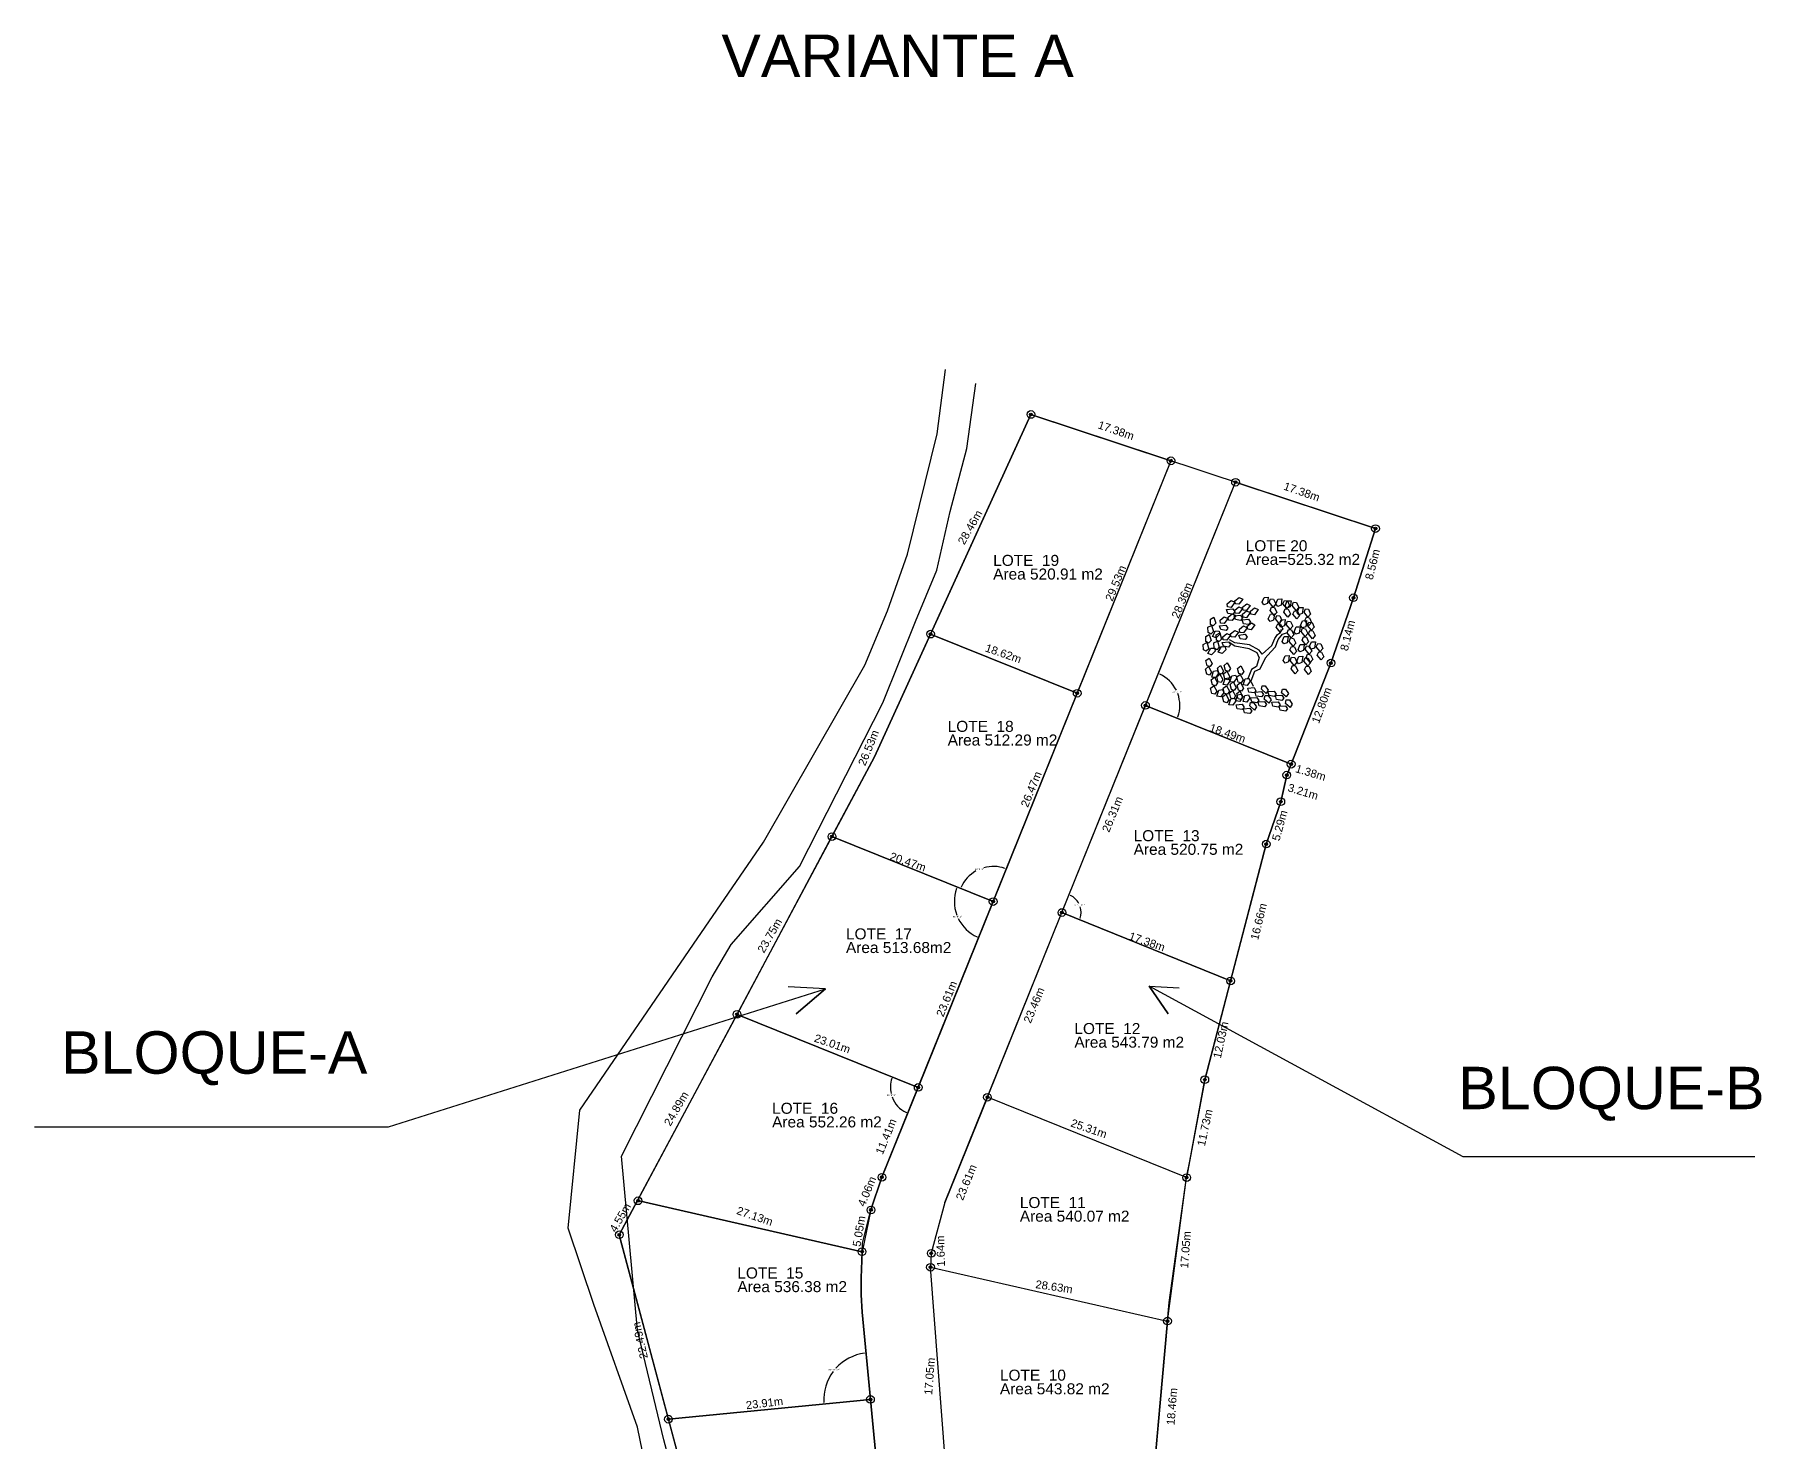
# Model space of a CAD drawing. Header units: metres. Extents: x 600780 to 601050, y 1303622 to 1303943.
# Drawn here: x 600780 to 600983.5, y 1303776.9 to 1303942.9 of the extents above; entities that cross this region are included whole.
import ezdxf

# ---------------------------------------------------------------- set-up
doc = ezdxf.new("R2010")
doc.units = ezdxf.units.M
doc.header["$LTSCALE"] = 0.0254
doc.header["$MEASUREMENT"] = 0
for name, color, linetype in [('ALINEACION CALLE', 4, 'Continuous'), ('CAMINO', 8, 'Continuous'), ('LOTES', 3, 'Continuous'), ('POLIGONO APROBADO', 2, 'Continuous'), ('POLIGONO LEVANTAMIENTO', 7, 'Continuous'), ('POSTE DE LUZ', 1, 'Continuous'), ('ROTULOS LOTES', 7, 'Continuous')]:
    doc.layers.add(name, color=color, linetype=linetype)
doc.styles.add('CURVAS', font='arial.ttf', dxfattribs={"height": 1})
doc.styles.add('MONOTXT4', font='MONOTXT4.shx')
doc.dimstyles.get("Standard").update_dxf_attribs({"dimtxt": 0.18, "dimasz": 0.18, "dimexe": 0.18, "dimexo": 0.0625, "dimgap": 0.09, "dimtad": 0, "dimtih": 1, "dimtoh": 1, "dimdec": 4, "dimzin": 0, "dimdsep": 46, "dimtxsty": 'MONOTXT4', "dimcen": 0.09, "dimaunit": 1, "dimadec": 3, "dimazin": 0, "dimtfac": 1, "dimtdec": 4, "dimtofl": 0, "dimtmove": 0, "dimatfit": 3, "dimfxl": 1, "dimtolj": 1, "dimtzin": 0, "dimarcsym": 0})

# ---------------------------------------------------------------- blocks, each defined once
blk = doc.blocks.new('*D738')
at = {"layer": 'Defpoints', "color": 0, "transparency": 16777216}
for p in [(600902.87, 1303865.23), (600868.12, 1303850.71), (600892.39, 1303844.78), (600892.97, 1303840.68), (600917.22, 1303830.9)]:
    blk.add_point(p, dxfattribs=at)
at = {"layer": 'POLIGONO APROBADO', "color": 0, "lineweight": -2, "transparency": 16777216}
for start, end in [(70.5298, 105.2366), (119.2389, 155.5419)]:
    blk.add_arc((600892.97, 1303840.68), 4.14, start, end, dxfattribs=at)
at = {"layer": 'POLIGONO APROBADO', "color": 0, "transparency": 16777216}
for points in [[(600894.36, 1303844.61), (600894.34, 1303844.55), (600894.52, 1303844.52)], [(600889.24, 1303842.38), (600889.18, 1303842.41), (600889.14, 1303842.23)]]:
    blk.add_solid(points, dxfattribs=at)
at = {"layer": 'POLIGONO APROBADO', "color": 0, "transparency": 16777216, "insert": (600891.35, 1303844.49), "char_height": 0.18, "attachment_point": 5, "style": 'MONOTXT4'}
blk.add_mtext('\\A1;90°0\'0"', dxfattribs=at)
blk = doc.blocks.new('*D739')
at = {"layer": 'Defpoints', "color": 0, "transparency": 16777216}
for p in [(600877.55, 1303792.29), (600873.51, 1303784.28), (600878.51, 1303782), (600878.52, 1303782), (600844.81, 1303778.71)]:
    blk.add_point(p, dxfattribs=at)
at = {"layer": 'POLIGONO APROBADO', "color": 0, "lineweight": -2, "transparency": 16777216}
for start, end in [(97.2435, 137.7609), (143.0873, 183.707)]:
    blk.add_arc((600878.52, 1303782), 5.5, start, end, dxfattribs=at)
at = {"layer": 'POLIGONO APROBADO', "color": 0, "transparency": 16777216}
for points in [[(600877.82, 1303787.49), (600877.83, 1303787.43), (600878, 1303787.48)], [(600873.05, 1303781.65), (600872.99, 1303781.64), (600873.04, 1303781.47)]]:
    blk.add_solid(points, dxfattribs=at)
at = {"layer": 'POLIGONO APROBADO', "color": 0, "transparency": 16777216, "insert": (600874.27, 1303785.51), "char_height": 0.18, "attachment_point": 5, "style": 'MONOTXT4'}
blk.add_mtext('\\A1;90°12\'39"', dxfattribs=at)
blk = doc.blocks.new('*D740')
at = {"layer": 'Defpoints', "color": 0, "transparency": 16777216}
for p in [(600862.79, 1303827.39), (600884.14, 1303818.78), (600884.14, 1303818.78), (600881.56, 1303816.76), (600879.87, 1303808.19)]:
    blk.add_point(p, dxfattribs=at)
at = {"layer": 'POLIGONO APROBADO', "color": 0, "lineweight": -2, "transparency": 16777216}
for start, end in [(161.1847, 192.7557), (199.9476, 244.8871)]:
    blk.add_arc((600884.14, 1303818.78), 3.28, start, end, dxfattribs=at)
at = {"layer": 'POLIGONO APROBADO', "color": 0, "transparency": 16777216}
for points in [[(600881.01, 1303819.84), (600881.07, 1303819.82), (600881.1, 1303820)], [(600882.76, 1303815.84), (600882.74, 1303815.78), (600882.91, 1303815.74)]]:
    blk.add_solid(points, dxfattribs=at)
at = {"layer": 'POLIGONO APROBADO', "color": 0, "transparency": 16777216, "insert": (600880.99, 1303817.86), "char_height": 0.18, "attachment_point": 5, "style": 'MONOTXT4'}
blk.add_mtext('\\A1;90°0\'0"', dxfattribs=at)
blk = doc.blocks.new('*D741')
at = {"layer": 'Defpoints', "color": 0, "transparency": 16777216}
for p in [(600868.12, 1303850.71), (600892.97, 1303840.68), (600889.37, 1303837.87), (600917.22, 1303830.9), (600884.14, 1303818.78)]:
    blk.add_point(p, dxfattribs=at)
at = {"layer": 'POLIGONO APROBADO', "color": 0, "lineweight": -2, "transparency": 16777216}
for start, end in [(160.2927, 200.3755), (205.7501, 245.7793)]:
    blk.add_arc((600892.97, 1303840.68), 4.57, start, end, dxfattribs=at)
at = {"layer": 'POLIGONO APROBADO', "color": 0, "transparency": 16777216}
for points in [[(600888.64, 1303842.23), (600888.7, 1303842.21), (600888.73, 1303842.39)], [(600891.11, 1303836.54), (600891.09, 1303836.49), (600891.26, 1303836.44)]]:
    blk.add_solid(points, dxfattribs=at)
at = {"layer": 'POLIGONO APROBADO', "color": 0, "transparency": 16777216, "insert": (600888.77, 1303838.89), "char_height": 0.18, "attachment_point": 5, "style": 'MONOTXT4'}
blk.add_mtext('\\A1;90°0\'1"', dxfattribs=at)
blk = doc.blocks.new('*D742')
at = {"layer": 'Defpoints', "color": 0, "transparency": 16777216}
for p in [(600921.53, 1303890.1), (600910.92, 1303863.8), (600910.92, 1303863.8), (600914.93, 1303864.36), (600928.09, 1303856.87)]:
    blk.add_point(p, dxfattribs=at)
at = {"layer": 'POLIGONO APROBADO', "color": 0, "lineweight": -2, "transparency": 16777216}
for start, end in [(26.1056, 65.4874), (340.5848, 20.0351)]:
    blk.add_arc((600910.92, 1303863.8), 4.05, start, end, dxfattribs=at)
at = {"layer": 'POLIGONO APROBADO', "color": 0, "transparency": 16777216}
for points in [[(600912.59, 1303867.45), (600912.61, 1303867.51), (600912.43, 1303867.55)], [(600914.77, 1303862.44), (600914.71, 1303862.46), (600914.67, 1303862.28)]]:
    blk.add_solid(points, dxfattribs=at)
at = {"layer": 'POLIGONO APROBADO', "color": 0, "transparency": 16777216, "insert": (600914.64, 1303865.38), "char_height": 0.18, "attachment_point": 5, "style": 'MONOTXT4'}
blk.add_mtext('\\A1;90°0\'0"', dxfattribs=at)
blk = doc.blocks.new('*D744')
at = {"layer": 'Defpoints', "color": 0, "transparency": 16777216}
for p in [(600910.92, 1303863.8), (600901.08, 1303839.39), (600901.08, 1303839.39), (600903.31, 1303839.7), (600920.94, 1303831.34)]:
    blk.add_point(p, dxfattribs=at)
at = {"layer": 'POLIGONO APROBADO', "color": 0, "lineweight": -2, "transparency": 16777216}
for start, end in [(28.5407, 63.4709), (342.5054, 17.6559)]:
    blk.add_arc((600901.08, 1303839.39), 2.26, start, end, dxfattribs=at)
at = {"layer": 'POLIGONO APROBADO', "color": 0, "transparency": 16777216}
for points in [[(600902.07, 1303841.38), (600902.1, 1303841.44), (600901.92, 1303841.48)], [(600903.26, 1303838.7), (600903.2, 1303838.72), (600903.17, 1303838.54)]]:
    blk.add_solid(points, dxfattribs=at)
at = {"layer": 'POLIGONO APROBADO', "color": 0, "transparency": 16777216, "insert": (600903.16, 1303840.27), "char_height": 0.18, "attachment_point": 5, "style": 'MONOTXT4'}
blk.add_mtext('\\A1;90°5\'45"', dxfattribs=at)
blk = doc.blocks.new('L', base_point=(1.368, 0.591))
for p, q in [((1.275, 0.567), (1.306, 0.592)), ((1.288, 0.517), (1.275, 0.567)), ((1.281, 0.65), (1.312, 0.675)), ((1.294, 0.6), (1.281, 0.65)), ((1.317, 0.508), (1.288, 0.517)), ((1.322, 0.591), (1.294, 0.6)), ((1.306, 0.592), (1.336, 0.538)), ((1.312, 0.675), (1.342, 0.621)), ((1.336, 0.538), (1.317, 0.508)), ((1.342, 0.621), (1.322, 0.591)), ((1.337, 0.489), (1.356, 0.548)), ((1.356, 0.548), (1.391, 0.554)), ((1.404, 0.527), (1.376, 0.484)), ((1.391, 0.554), (1.404, 0.527)), ((1.376, 0.484), (1.337, 0.489))]:
    blk.add_line(p, q)
blk = doc.blocks.new('Albero-AO')
for p, q in [((1.52, 1.98), (1.83, 2.46)), ((1.83, 2.46), (2.18, 2.68)), ((1.9, 1.87), (2.42, 2.5)), ((2.18, 2.68), (2.31, 3.09)), ((2.42, 2.5), (3, 2.68)), ((-3.21, 1.06), (-3.86, 1.5)), ((-3.21, 1.47), (-3.83, 1.83)), ((-1.48, 1.24), (-3.21, 1.47)), ((-1.52, 0.76), (-3.21, 1.06)), ((-0.58, 0.28), (-1.52, 0.76)), ((-0.34, 0.62), (-1.48, 1.24)), ((-0.34, -0.27), (-0.58, 0.28)), ((0.04, 0.13), (-0.34, 0.62)), ((0.04, 0.13), (1.17, 1.17)), ((0.38, -0.35), (1.04, 0.39)), ((1.04, 0.39), (1.59, 0.98)), ((1.17, 1.17), (1.52, 1.98)), ((1.59, 0.98), (1.9, 1.87)), ((-1.24, -1.68), (-1.72, -2.86)), ((-0.86, -1.9), (-1.31, -3.04)), ((-0.65, -1.31), (-1.24, -1.68)), ((-0.27, -1.64), (-0.86, -1.9)), ((-0.34, -0.27), (-0.65, -1.31)), ((0.38, -0.35), (-0.27, -1.64)), ((-1.31, -3.04), (-1.03, -3.64))]:
    blk.add_line(p, q)
at = {"xscale": 12, "yscale": 12, "zscale": 12}
for p, rotation in [((-2.9, 5.57), 295.0165150851705), ((-2, 4.83), 295.0165150851705), ((0.59, 5.57), 190.1248425347958), ((2.21, 5.38), 190.1248425347958), ((3.28, 5.16), 190.1248425347958), ((-5.21, 3.35), 347.8021081598379), ((-3.72, 3.65), 295.0165150851705), ((-1.07, 4.35), 295.0165150851705), ((1.31, 3.61), 190.1248425347958), ((2.59, 2.94), 190.1248425347958), ((4.69, 4.38), 190.1248425347958), ((5.11, 2.83), 190.1248425347958), ((-5.76, 1.32), 347.8021081598379), ((-4.52, 1.5), 347.8021081598379), ((-3.41, 1.69), 295.0165150851705), ((-1.45, 2.57), 295.0165150851705), ((2.93, 0.95), 190.1248425347958), ((4.35, 2.09), 190.1248425347958), ((3.07, -1.31), 190.1248425347958), ((4.66, -1.38), 190.1248425347958), ((4.83, 0.02), 190.1248425347958), ((6.14, 0.32), 190.1248425347958), ((-0.48, -3.67), 66.16076666471405), ((-0.14, -4.82), 66.16076666471405), ((1.9, -4.08), 66.16076666471405), ((-1.86, -5.63), 66.16076666471405), ((2.35, -5.33), 66.16076666471405)]:
    blk.add_blockref('L', p, dxfattribs=dict(at, rotation=rotation))
for p in [(-5.55, -1.34), (-4.21, -2.23), (-3.41, -1.9), (-1.83, -2.27), (-4.93, -3.6), (-3.52, -4.6), (-2.72, -4.15), (-1.86, -4.23)]:
    blk.add_blockref('L', p, dxfattribs=at)

msp = doc.modelspace()

# ---------------------------------------------------------------- linework, layer by layer
at = {"layer": 'ALINEACION CALLE'}
for p, q in [((600879.8681, 1303808.18917), (600914.01557, 1303892.8606)), ((600887.28746, 1303805.19699), (600921.53016, 1303890.10457)), ((600921.53016, 1303890.10457), (600938.02253, 1303884.64334)), ((600881.30132, 1303752.37683), (600877.54958, 1303792.29055))]:
    msp.add_line(p, q, dxfattribs=at)
for points in [[(600878.57576, 1303804.33497), (600879.8681, 1303808.18917)], [(600877.54958, 1303792.29055), (600877.42043, 1303794.32193), (600877.41178, 1303796.35331), (600877.55833, 1303800.40764), (600878.57576, 1303804.33497)]]:
    msp.add_lwpolyline(points, dxfattribs=at)
at = {"layer": 'CAMINO', "color": 7}
for points in [[(600853.47011, 1303767.06113), (600851.04511, 1303778.74113), (600845.90911, 1303793.18613), (600842.90811, 1303802.20313), (600844.25511, 1303816.08113), (600857.67611, 1303835.66013), (600865.89711, 1303847.68713), (600877.85311, 1303868.54613), (600880.52511, 1303874.93513), (600882.89111, 1303881.63113), (600886.38011, 1303895.79113), (600887.34911, 1303903.40113)], [(600856.57011, 1303768.23913), (600854.16411, 1303777.25513), (600851.04811, 1303790.17313), (600849.19811, 1303810.66513), (600859.85411, 1303831.79913), (600862.10111, 1303835.63213), (600870.14811, 1303844.80713), (600879.98911, 1303864.11213), (600883.82111, 1303873.68213), (600886.32411, 1303879.73313), (600887.91611, 1303886.65013), (600889.88111, 1303894.06313), (600890.92511, 1303901.73413)]]:
    msp.add_lwpolyline(points, dxfattribs=at)
at = {"layer": 'LOTES'}
for points in [[(600902.87349, 1303865.23265), (600885.60045, 1303872.19883), (600897.42129, 1303898.08789), (600913.92033, 1303892.62446), (600902.87349, 1303865.23265)], [(600873.98072, 1303848.34213), (600878.99385, 1303857.72958), (600885.60045, 1303872.19883), (600902.87349, 1303865.23265), (600892.97259, 1303840.68283), (600873.98072, 1303848.34213)], [(600862.79046, 1303827.38754), (600873.98072, 1303848.34213), (600892.97259, 1303840.68283), (600884.13851, 1303818.77801), (600862.79046, 1303827.38754)], [(600851.06458, 1303805.42996), (600862.79046, 1303827.38754), (600884.13852, 1303818.77791), (600879.8681, 1303808.18917), (600878.57576, 1303804.33497), (600877.52244, 1303799.41482), (600851.06458, 1303805.42996)], [(600854.71116, 1303779.67677), (600848.91944, 1303801.41303), (600851.06458, 1303805.42996), (600877.52244, 1303799.41482), (600877.41178, 1303796.35331), (600877.42043, 1303794.32193), (600877.54958, 1303792.29055), (600878.51659, 1303782.0028), (600854.71116, 1303779.67677)], [(600861.5087, 1303754.1657), (600854.71116, 1303779.67677), (600878.51415, 1303782.00257), (600880.95553, 1303756.05558), (600861.5087, 1303754.1657)]]:
    msp.add_lwpolyline(points, dxfattribs=at)
at = {"layer": 'LOTES', "color": 6}
for points in [[(600910.92038, 1303863.79675), (600921.53016, 1303890.10457), (600938.02257, 1303884.64333), (600935.42007, 1303876.48771), (600932.77407, 1303868.78471), (600928.08533, 1303856.87425), (600910.92038, 1303863.79675)], [(600901.07614, 1303839.38721), (600910.92038, 1303863.79675), (600928.08533, 1303856.87425), (600927.56607, 1303855.58671), (600926.86607, 1303852.45371), (600925.14707, 1303847.45771), (600920.94485, 1303831.33563), (600901.07614, 1303839.38721)], [(600892.29853, 1303817.62242), (600901.07632, 1303839.38713), (600920.94485, 1303831.33563), (600917.90907, 1303819.68871), (600915.76892, 1303808.15076), (600892.29851, 1303817.62243)], [(600892.29658, 1303817.61699), (600887.29026, 1303805.204), (600885.6725, 1303799.22434), (600885.58913, 1303797.58088), (600913.51372, 1303791.23228), (600915.76892, 1303808.15076), (600915.76892, 1303808.15076), (600892.29851, 1303817.62243)], [(600887.35658, 1303774.46626), (600885.58913, 1303797.58088), (600885.58913, 1303797.58088), (600885.58913, 1303797.58088), (600913.51372, 1303791.23228), (600913.51372, 1303791.23228), (600912.64807, 1303781.62071), (600911.87572, 1303772.84253), (600887.35658, 1303774.46626)]]:
    msp.add_lwpolyline(points, dxfattribs=at)
at = {"layer": 'POLIGONO APROBADO'}
msp.add_line((600878.51415, 1303782.00257), (600882.49116, 1303739.71841), dxfattribs=at)
for points in [[(600780.01647, 1303814.12911), (600821.74083, 1303814.12911), (600873.23045, 1303830.38322), (600869.77656, 1303827.46744), (600873.23045, 1303830.38322), (600868.83504, 1303830.64991)], [(600982.73152, 1303810.58739), (600948.36821, 1303810.58739), (600911.33876, 1303830.70498), (600913.59974, 1303827.44626), (600911.33876, 1303830.70498), (600914.86955, 1303830.52607)]]:
    msp.add_lwpolyline(points, dxfattribs=at)
at = {"layer": 'POLIGONO APROBADO', "color": 1}
for centre in [(600897.42129, 1303898.08789), (600913.92033, 1303892.62446), (600921.53016, 1303890.10457), (600938.02257, 1303884.64333), (600935.42007, 1303876.48771), (600885.60045, 1303872.19883), (600932.77407, 1303868.78471), (600902.87349, 1303865.23265), (600910.92038, 1303863.79675), (600928.08533, 1303856.87425), (600927.56607, 1303855.58671), (600926.86607, 1303852.45371), (600873.98072, 1303848.34213), (600925.14707, 1303847.45771), (600892.97259, 1303840.68283), (600901.07632, 1303839.38713), (600920.95283, 1303831.33239), (600862.79046, 1303827.38754), (600884.13855, 1303818.77799), (600917.90907, 1303819.68871), (600892.29873, 1303817.62234), (600879.8681, 1303808.18917), (600915.76871, 1303808.15241), (600851.13583, 1303805.41377), (600878.57576, 1303804.33497), (600848.91944, 1303801.41303), (600877.52244, 1303799.41482), (600885.58913, 1303797.58088), (600885.6725, 1303799.22434), (600913.51372, 1303791.23228), (600878.51415, 1303782.00257), (600854.71116, 1303779.67677)]:
    msp.add_circle(centre, 0.45274, dxfattribs=at)
at = {"layer": 'POLIGONO LEVANTAMIENTO'}
msp.add_lwpolyline([(600911.48007, 1303768.34571), (600912.64807, 1303781.62071), (600913.71307, 1303793.44571), (600915.76707, 1303808.14071), (600916.12707, 1303810.09271), (600917.90907, 1303819.68871), (600925.14707, 1303847.45771), (600926.86607, 1303852.45371), (600927.56607, 1303855.58671), (600932.77407, 1303868.78471), (600935.42007, 1303876.48771), (600938.02253, 1303884.64334), (600897.42129, 1303898.08789), (600878.99385, 1303857.72958), (600848.91944, 1303801.41303), (600864.84405, 1303741.64821)], dxfattribs=at)
at = {"layer": 'POSTE DE LUZ'}
for centre in [(600897.42129, 1303898.08789), (600913.92033, 1303892.62446), (600921.53016, 1303890.10457), (600938.02257, 1303884.64333), (600935.42007, 1303876.48771), (600885.60045, 1303872.19883), (600932.77407, 1303868.78471), (600902.87349, 1303865.23265), (600910.92038, 1303863.79675), (600928.08533, 1303856.87425), (600927.56607, 1303855.58671), (600926.86607, 1303852.45371), (600873.98072, 1303848.34213), (600925.14707, 1303847.45771), (600892.97259, 1303840.68283), (600901.07632, 1303839.38713), (600920.95283, 1303831.33239), (600862.79046, 1303827.38754), (600884.13855, 1303818.77799), (600917.90907, 1303819.68871), (600892.29873, 1303817.62234), (600879.8681, 1303808.18917), (600915.76871, 1303808.15241), (600851.13583, 1303805.41377), (600878.57576, 1303804.33497), (600848.91944, 1303801.41303), (600877.52244, 1303799.41482), (600885.6725, 1303799.22434), (600885.58913, 1303797.58088), (600913.51372, 1303791.23228), (600878.51415, 1303782.00257), (600854.71116, 1303779.67677)]:
    msp.add_circle(centre, 0.16, dxfattribs=at)

# ---------------------------------------------------------------- block references
at = {"layer": 'LOTES'}
msp.add_blockref('Albero-AO', (600924.64462, 1303869.7064), dxfattribs=at)

# ---------------------------------------------------------------- texts
at = {"layer": 'ROTULOS LOTES', "style": 'CURVAS'}
for s, height, p in [('VARIANTE A', 5, (600860.94313, 1303937.86624)), ('LOTE  19', 1.3, (600892.97315, 1303880.23913)), ('Area=525.32 m2', 1.3, (600922.73274, 1303880.35685)), ('LOTE 20 ', 1.3, (600922.73274, 1303881.96326)), ('Area 520.91 m2', 1.3, (600892.97315, 1303878.63272)), ('LOTE  18', 1.3, (600887.61477, 1303860.67983)), ('Area 512.29 m2', 1.3, (600887.61477, 1303859.07342)), ('LOTE  13', 1.3, (600909.52415, 1303847.79601)), ('Area 520.75 m2', 1.3, (600909.52415, 1303846.1896)), ('LOTE  17', 1.3, (600875.62847, 1303836.2205)), ('Area 513.68m2', 1.3, (600875.62847, 1303834.61409)), ('BLOQUE-A', 5, (600783.14156, 1303820.3907)), ('Area 543.79 m2', 1.3, (600902.54444, 1303823.45922)), ('LOTE  12', 1.3, (600902.54444, 1303825.06563)), ('BLOQUE-B', 5, (600947.77574, 1303816.20848)), ('LOTE  16', 1.3, (600866.92683, 1303815.66875)), ('Area 552.26 m2', 1.3, (600866.92683, 1303814.06234)), ('Area 540.07 m2', 1.3, (600896.11364, 1303802.95127)), ('LOTE  11', 1.3, (600896.11364, 1303804.55768)), ('Area 536.38 m2', 1.3, (600862.83225, 1303794.64869)), ('LOTE  15', 1.3, (600862.83225, 1303796.2551)), ('Area 543.82 m2', 1.3, (600893.76813, 1303782.60635)), ('LOTE  10', 1.3, (600893.76813, 1303784.21276))]:
    msp.add_text(s, height=height, dxfattribs=at).set_placement(p)
for s, rotation, p in [('17.38m', 340.9322595, (600905.22947, 1303896.47907)), ('17.38m', 340.9322595, (600927.10594, 1303889.25242)), ('28.46m', 60.1469913, (600889.56822, 1303882.65223)), ('8.56m', 75.9727835, (600937.68024, 1303878.52688)), ('29.53m', 67.8071694, (600907.01598, 1303875.99424)), ('28.36m', 67.8071694, (600914.82428, 1303873.96663)), ('8.14m', 75.9727835, (600934.74719, 1303870.15016)), ('18.62m', 340.9322595, (600891.94659, 1303870.18826)), ('12.80m', 69.6018239, (600931.35404, 1303861.59265)), ('18.49m', 340.9322595, (600918.36606, 1303860.79396)), ('26.53m', 67.8071694, (600877.89137, 1303856.58969)), ('26.47m', 67.8071694, (600897.05962, 1303851.7077)), ('1.38m', 343.0967316, (600928.50551, 1303855.95059)), ('26.31m', 67.8071694, (600906.6345, 1303848.75909)), ('3.21m', 343.0967316, (600927.60231, 1303853.7101)), ('5.29m', 74.7993405, (600926.70732, 1303847.75527)), ('20.47m', 340.9322595, (600880.70166, 1303845.63162)), ('16.66m', 76.3268933, (600924.19444, 1303836.07602)), ('23.75m', 60.041524, (600865.95867, 1303834.52697)), ('17.38m', 340.9322595, (600908.87201, 1303836.22802)), ('23.61m', 67.8071694, (600887.09973, 1303827.01146)), ('23.46m', 67.8071694, (600897.38955, 1303826.25656)), ('12.03m', 77.8474, (600919.79242, 1303822.12291)), ('23.01m', 340.9322595, (600871.7943, 1303824.2032)), ('24.89m', 60.041524, (600854.94157, 1303814.13691)), ('11.41m', 67.8071694, (600879.95198, 1303810.77588)), ('25.31m', 340.9322595, (600902.02143, 1303814.20525)), ('11.73m', 77.8474, (600917.91636, 1303811.78672)), ('4.06m', 67.8071694, (600877.83879, 1303804.65175)), ('23.61m', 67.8071694, (600889.40325, 1303805.38537)), ('4.55m', 60.041524, (600848.51666, 1303801.61977)), ('27.13m', 340.9322595, (600862.65719, 1303803.8789)), ('5.05m', 80.5153646, (600877.32725, 1303799.94481)), ('1.64m', 91.6991108, (600887.30245, 1303797.66984)), ('17.05m', 85.6905517, (600915.94244, 1303797.42177)), ('28.63m', 351.6787668, (600897.90972, 1303795.13507)), ('22.49m', 102.3853816, (600852.29766, 1303786.91754)), ('17.05m', 85.6905517, (600885.78443, 1303782.50809)), ('23.91m', 6.7793039, (600863.90249, 1303780.84248)), ('18.46m', 85.6905517, (600914.33945, 1303778.94339))]:
    msp.add_text(s, height=0.943122, rotation=rotation, dxfattribs=at).set_placement(p)

# ---------------------------------------------------------------- dimensions: what is measured, and where the dimension line sits
at = {"layer": 'POLIGONO APROBADO'}
for base, line1, line2, picture, middle in [((600914.92747, 1303864.36249), ((600910.92038, 1303863.79675), (600928.08533, 1303856.87425)), ((600910.92038, 1303863.79675), (600921.53016, 1303890.10457)), '*D742', (600914.64451, 1303865.38032)), ((600892.39444, 1303844.77774), ((600868.12012, 1303850.7057), (600917.2196, 1303830.90397)), ((600902.87349, 1303865.23265), (600892.97259, 1303840.68283)), '*D738', (600891.35428, 1303844.48857)), ((600903.31403, 1303839.70062), ((600901.07614, 1303839.38721), (600910.92038, 1303863.79675)), ((600901.07632, 1303839.38713), (600920.94485, 1303831.33563)), '*D744', (600903.15642, 1303840.26972)), ((600889.37302, 1303837.86684), ((600868.12012, 1303850.7057), (600917.2196, 1303830.90397)), ((600892.97259, 1303840.68283), (600884.13851, 1303818.77801)), '*D741', (600888.76686, 1303838.89442)), ((600873.50723, 1303784.2846), ((600878.51415, 1303782.00257), (600844.80889, 1303778.70922)), ((600877.54958, 1303792.29055), (600878.51659, 1303782.0028)), '*D739', (600874.27064, 1303785.50598))]:
    dim = msp.add_angular_dim_2l(base=base, line1=line1, line2=line2, dimstyle='Standard', dxfattribs=at)
    dim.commit()
    dim.dimension.update_dxf_attribs({"geometry": picture, "text_midpoint": middle})
dim = msp.add_angular_dim_2l(base=(600881.55848, 1303816.75956), line1=((600884.13852, 1303818.77791), (600879.8681, 1303808.18917)), line2=((600862.79046, 1303827.38754), (600884.13852, 1303818.77791)), dimstyle='Standard', dxfattribs=at)
dim.commit()
dim.dimension.update_dxf_attribs({"geometry": '*D740', "text_midpoint": (600880.99477, 1303817.85751), "dimtype": 162})

doc.saveas('drawing.dxf')
